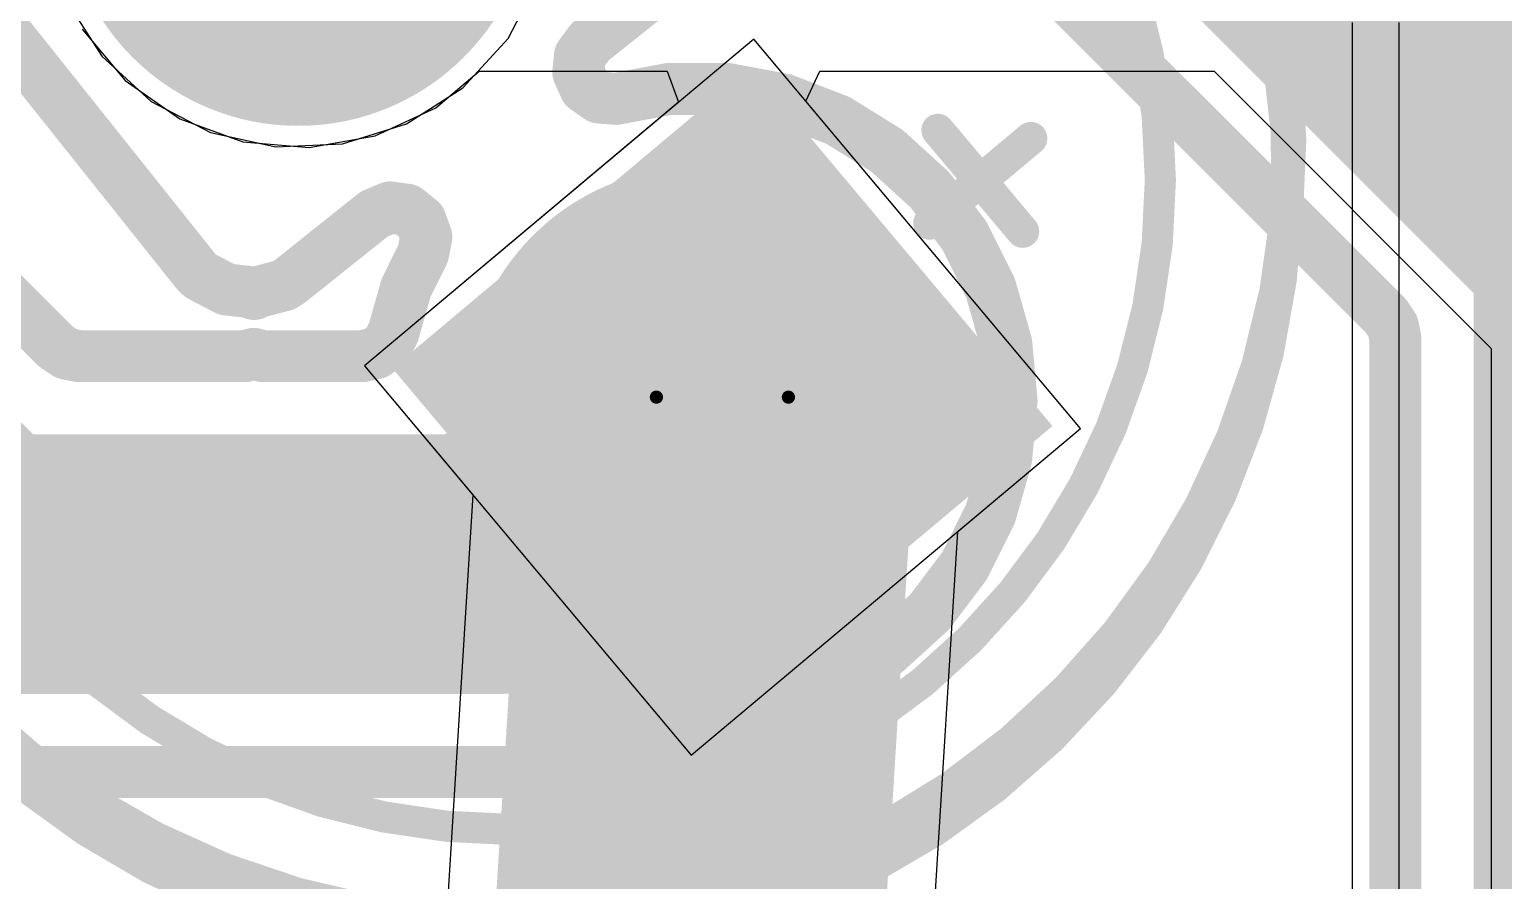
# Model space of a CAD drawing. Header units: inches. Extents: x 0 to 12.4, y -0.6 to 2.2.
# Drawn here: x 1.4063 to 1.6296, y 0.8681 to 0.997 of the extents above; entities that cross this region are included whole.
import ezdxf

# ---------------------------------------------------------------- set-up
doc = ezdxf.new("R2010")
doc.units = ezdxf.units.IN
doc.header["$MEASUREMENT"] = 0
for name, color, linetype in [('Bottom Layer', 5, 'Continuous'), ('Bottom Solder', 6, 'Continuous'), ('Dimension', 6, 'Continuous'), ('Drill Drawing', 1, 'Continuous'), ('Mechanical 4', 56, 'Continuous'), ('Multi-Layer', 9, 'Continuous'), ('Pad Holes', 156, 'Continuous'), ('Top Layer', 1, 'Continuous'), ('Top Overlay', 2, 'Continuous'), ('Top Solder', 216, 'Continuous')]:
    doc.layers.add(name, color=color, linetype=linetype)

# ---------------------------------------------------------------- blocks, each defined once
blk = doc.blocks.new('IR333_A_52')
at = {"layer": 'Bottom Layer'}
blk.add_hatch(color=5, dxfattribs=at).paths.add_polyline_path([(-0.08149595, 0.03149605), (-0.01850385, 0.03149605), (-0.01850385, -0.03149605), (-0.08149595, -0.03149605)])
h = blk.add_hatch(color=5, dxfattribs=at)
edge = h.paths.add_edge_path()
edge.add_arc((0.0499999, 0), 0.031496, 0, 360)
at = {"layer": 'Bottom Solder'}
blk.add_hatch(color=6, dxfattribs=at).paths.add_polyline_path([(-0.08549595, 0.03549605), (-0.01450385, 0.03549605), (-0.01450385, -0.03549605), (-0.08549595, -0.03549605)])
h = blk.add_hatch(color=6, dxfattribs=at)
edge = h.paths.add_edge_path()
edge.add_arc((0.0499999, 0), 0.035496, 0, 360)
at = {"layer": 'Multi-Layer'}
blk.add_hatch(color=9, dxfattribs=at).paths.add_polyline_path([(-0.08149595, 0.03149605), (-0.01850385, 0.03149605), (-0.01850385, -0.03149605), (-0.08149595, -0.03149605)])
h = blk.add_hatch(color=9, dxfattribs=at)
edge = h.paths.add_edge_path()
edge.add_arc((0.0499999, 0), 0.031496, 0, 360)
at = {"layer": 'Pad Holes'}
h = blk.add_hatch(color=7, dxfattribs=at)
edge = h.paths.add_edge_path()
edge.add_arc((-0.0499999, 0), 0.017717, 0, 360)
at = {"layer": 'Top Layer'}
blk.add_hatch(color=1, dxfattribs=at).paths.add_polyline_path([(-0.08149595, 0.03149605), (-0.01850385, 0.03149605), (-0.01850385, -0.03149605), (-0.08149595, -0.03149605)])
h = blk.add_hatch(color=1, dxfattribs=at)
edge = h.paths.add_edge_path()
edge.add_arc((0.0499999, 0), 0.031496, 0, 360)
at = {"layer": 'Top Solder'}
blk.add_hatch(color=216, dxfattribs=at).paths.add_polyline_path([(-0.08549595, 0.03549605), (-0.01450385, 0.03549605), (-0.01450385, -0.03549605), (-0.08549595, -0.03549605)])
h = blk.add_hatch(color=216, dxfattribs=at)
edge = h.paths.add_edge_path()
edge.add_arc((0.0499999, 0), 0.035496, 0, 360)
at = {"layer": 'Top Overlay'}
for points in [[(-0.1181102, 0, 0.005, 0.005, -0.7350501228491367), (0.0970696, 0.0672869, 0.005, 0.005, 0)], [(0.0970696, -0.0672869, 0.005, 0.005, -0.7350501228491367), (-0.1181102, 0, 0.005, 0.005, 0)], [(-0.0500001, -0.0409998, 0.005, 0.005, 0), (-0.0500001, -0.0609998, 0.005, 0.005, 0)], [(-0.04, -0.051, 0.005, 0.005, 0), (-0.0600003, -0.0509999, 0.005, 0.005, 0)]]:
    blk.add_lwpolyline(points, format="xyseb", dxfattribs=at)
for points in [[(-0.1193602, 0, 0.0025, 0.0025, 1), (-0.1168602, 0, 0.0025, 0.0025, 1)], [(-0.1193602, 0, 0.0025, 0.0025, 1), (-0.1168602, 0, 0.0025, 0.0025, 1)], [(-0.0512501, -0.0409998, 0.0025, 0.0025, 1), (-0.0487501, -0.0409998, 0.0025, 0.0025, 1)], [(-0.0612503, -0.0509999, 0.0025, 0.0025, 1), (-0.0587503, -0.0509999, 0.0025, 0.0025, 1)], [(-0.04125, -0.051, 0.0025, 0.0025, 1), (-0.03875, -0.051, 0.0025, 0.0025, 1)], [(-0.0512501, -0.0609998, 0.0025, 0.0025, 1), (-0.0487501, -0.0609998, 0.0025, 0.0025, 1)]]:
    blk.add_lwpolyline(points, format="xyseb", close=True, dxfattribs=at)

msp = doc.modelspace()

# ---------------------------------------------------------------- hatches: boundary and pattern name
at = {"layer": 'Dimension'}
h = msp.add_hatch(color=6, dxfattribs=at)
edge = h.paths.add_edge_path()
edge.add_arc((1.5076335, 0.9407664), 0.035433, 0, 360)
h = msp.add_hatch(color=6, dxfattribs=at)
edge = h.paths.add_edge_path()
edge.add_arc((1.5076335, 0.9407664), 0.035433, 0, 360)

# ---------------------------------------------------------------- linework, layer by layer
at = {"layer": 'Bottom Layer'}
for p, q in [((1.4788141, 0.9956581), (1.4834945, 1.0046491)), ((1.4118176, 1.0015196), (1.4172638, 0.9929708)), ((1.6067022, 0.9980812), (1.6067022, 0.6699006)), ((1.6138393, 0.6699006), (1.6138393, 0.9980812)), ((1.5160314, 0.9955593), (1.4570521, 0.9460698)), ((1.4719662, 0.988185), (1.4788141, 0.9956581)), ((1.5655209, 0.93658), (1.5160314, 0.9955593)), ((1.4172638, 0.9929708), (1.4247369, 0.9861229)), ((1.4634174, 0.9827388), (1.4719662, 0.988185)), ((1.4247369, 0.9861229), (1.4337279, 0.9814425)), ((1.4537503, 0.9796908), (1.4634174, 0.9827388)), ((1.4337279, 0.9814425), (1.4436238, 0.9792486)), ((1.4436238, 0.9792486), (1.4537503, 0.9796908)), ((1.4570521, 0.9460698), (1.5065416, 0.8870905)), ((1.5065416, 0.8870905), (1.5655209, 0.93658))]:
    msp.add_line(p, q, dxfattribs=at)
at = {"layer": 'Dimension'}
for points in [[(1.2298171, 1.0849179, 0.0393701, 0.0393701, 0), (1.3987147, 0.9160202, 0.0393701, 0.0393701, 0)], [(1.2784083, 1.0808967, 0.007874, 0.007874, 0), (1.4103391, 0.9489659, 0.007874, 0.007874, 0)], [(1.556195, 1.0538155, 0.0393701, 0.0393701, 0), (1.6447777, 0.9652328, 0.0393701, 0.0393701, 0)], [(1.5445707, 1.0208699, 0.007874, 0.007874, 0), (1.6118321, 0.9536085, 0.007874, 0.007874, 0)], [(1.3933268, 1.0082952, 0.007874, 0.007874, 0), (1.4315255, 0.9603967, 0.007874, 0.007874, 0)], [(1.4912254, 0.9951339, 0.007874, 0.007874, 0), (1.503836, 1.0051906, 0.007874, 0.007874, 0)], [(1.4897124, 0.9930686, 0.007874, 0.007874, 0), (1.4912254, 0.9951339, 0.007874, 0.007874, 0)], [(1.4894527, 0.9905216, 0.007874, 0.007874, 0), (1.4897124, 0.9930686, 0.007874, 0.007874, 0)], [(1.4894527, 0.9905216, 0.007874, 0.007874, 0), (1.4905177, 0.9881934, 0.007874, 0.007874, 0)], [(1.4905177, 0.9881934, 0.007874, 0.007874, 0), (1.4926144, 0.9867243, 0.007874, 0.007874, 0)], [(1.4951664, 0.9865183, 0.007874, 0.007874, 0), (1.5030322, 0.9879887, 0.007874, 0.007874, 0)], [(1.5030322, 0.9879887, 0.007874, 0.007874, 0), (1.5030324, 0.9879888, 0.007874, 0.007874, 0)], [(1.5030324, 0.9879888, 0.007874, 0.007874, 0), (1.5032539, 0.9880302, 0.007874, 0.007874, 0)], [(1.5032539, 0.9880302, 0.007874, 0.007874, 0), (1.5120131, 0.9880302, 0.007874, 0.007874, 0)], [(1.5120131, 0.9880302, 0.007874, 0.007874, 0), (1.5122346, 0.9879888, 0.007874, 0.007874, 0)], [(1.5122346, 0.9879888, 0.007874, 0.007874, 0), (1.5122348, 0.9879887, 0.007874, 0.007874, 0)], [(1.5122348, 0.9879887, 0.007874, 0.007874, 0), (1.5201005, 0.9865183, 0.007874, 0.007874, 0)], [(1.4926144, 0.9867243, 0.007874, 0.007874, 0), (1.4951664, 0.9865183, 0.007874, 0.007874, 0)], [(1.5201005, 0.9865183, 0.007874, 0.007874, 0), (1.5206233, 0.9864206, 0.007874, 0.007874, 0)], [(1.5206233, 0.9864206, 0.007874, 0.007874, 0), (1.5208337, 0.9863391, 0.007874, 0.007874, 0)], [(1.5208337, 0.9863391, 0.007874, 0.007874, 0), (1.5281652, 0.9834989, 0.007874, 0.007874, 0)], [(1.5281652, 0.9834989, 0.007874, 0.007874, 0), (1.528791, 0.9832564, 0.007874, 0.007874, 0)], [(1.528791, 0.9832564, 0.007874, 0.007874, 0), (1.5289829, 0.9831376, 0.007874, 0.007874, 0)], [(1.5289829, 0.9831376, 0.007874, 0.007874, 0), (1.5360465, 0.9787641, 0.007874, 0.007874, 0)], [(1.6447777, 0.4731069, 0.0393701, 0.0393701, 0), (1.6447777, 0.9652328, 0.0393701, 0.0393701, 0)], [(1.5360465, 0.9787641, 0.007874, 0.007874, 0), (1.5360466, 0.978764, 0.007874, 0.007874, 0)], [(1.5360466, 0.978764, 0.007874, 0.007874, 0), (1.5362383, 0.9786453, 0.007874, 0.007874, 0)], [(1.5362383, 0.9786453, 0.007874, 0.007874, 0), (1.5368677, 0.9780715, 0.007874, 0.007874, 0)], [(1.5368677, 0.9780715, 0.007874, 0.007874, 0), (1.5425445, 0.9728964, 0.007874, 0.007874, 0)], [(1.5425445, 0.9728964, 0.007874, 0.007874, 0), (1.5425447, 0.9728963, 0.007874, 0.007874, 0)], [(1.5425447, 0.9728963, 0.007874, 0.007874, 0), (1.5427115, 0.9727442, 0.007874, 0.007874, 0)], [(1.5427115, 0.9727442, 0.007874, 0.007874, 0), (1.5428474, 0.9725641, 0.007874, 0.007874, 0)], [(1.5428474, 0.9725641, 0.007874, 0.007874, 0), (1.5428476, 0.972564, 0.007874, 0.007874, 0)], [(1.5428476, 0.972564, 0.007874, 0.007874, 0), (1.5478542, 0.9659342, 0.007874, 0.007874, 0)], [(1.4585214, 0.9690527, 0.007874, 0.007874, 0), (1.4609226, 0.9700753, 0.007874, 0.007874, 0)], [(1.4609226, 0.9700753, 0.007874, 0.007874, 0), (1.4635075, 0.9697147, 0.007874, 0.007874, 0)], [(1.4456692, 0.9588032, 0.007874, 0.007874, 0), (1.4585214, 0.9690527, 0.007874, 0.007874, 0)], [(1.4635075, 0.9697147, 0.007874, 0.007874, 0), (1.4655373, 0.968074, 0.007874, 0.007874, 0)], [(1.4655373, 0.968074, 0.007874, 0.007874, 0), (1.4664317, 0.9656221, 0.007874, 0.007874, 0)], [(1.4659352, 0.9630598, 0.007874, 0.007874, 0), (1.4664317, 0.9656221, 0.007874, 0.007874, 0)], [(1.5478542, 0.9659342, 0.007874, 0.007874, 0), (1.5479901, 0.9657541, 0.007874, 0.007874, 0)], [(1.5479901, 0.9657541, 0.007874, 0.007874, 0), (1.5518945, 0.9579132, 0.007874, 0.007874, 0)], [(1.4634731, 0.9581154, 0.007874, 0.007874, 0), (1.4659352, 0.9630598, 0.007874, 0.007874, 0)], [(1.4315255, 0.9603967, 0.007874, 0.007874, 0), (1.432232, 0.9596948, 0.007874, 0.007874, 0)], [(1.432232, 0.9596948, 0.007874, 0.007874, 0), (1.4325573, 0.9595247, 0.007874, 0.007874, 0)], [(1.4325573, 0.9595247, 0.007874, 0.007874, 0), (1.4325574, 0.9595246, 0.007874, 0.007874, 0)], [(1.4325574, 0.9595246, 0.007874, 0.007874, 0), (1.4356392, 0.9579132, 0.007874, 0.007874, 0)], [(1.4448242, 0.9582761, 0.007874, 0.007874, 0), (1.4456692, 0.9588032, 0.007874, 0.007874, 0)], [(1.4356392, 0.9579132, 0.007874, 0.007874, 0), (1.4361516, 0.9576453, 0.007874, 0.007874, 0)], [(1.4361516, 0.9576453, 0.007874, 0.007874, 0), (1.4393522, 0.9572847, 0.007874, 0.007874, 0)], [(1.4393522, 0.9572847, 0.007874, 0.007874, 0), (1.4394908, 0.9572691, 0.007874, 0.007874, 0)], [(1.4394908, 0.9572691, 0.007874, 0.007874, 0), (1.4403107, 0.9569561, 0.007874, 0.007874, 0)], [(1.4403107, 0.9569561, 0.007874, 0.007874, 0), (1.4405742, 0.9570459, 0.007874, 0.007874, 0)], [(1.4405468, 0.9571501, 0.007874, 0.007874, 0), (1.4448242, 0.9582761, 0.007874, 0.007874, 0)], [(1.4405468, 0.9571501, 0.007874, 0.007874, 0), (1.4405742, 0.9570459, 0.007874, 0.007874, 0)], [(1.4614289, 0.9510819, 0.007874, 0.007874, 0), (1.4633107, 0.9576961, 0.007874, 0.007874, 0)], [(1.4774549, 0.9160202, 0.0393701, 0.0393701, 0), (1.502201, 0.9407664, 0.0393701, 0.0393701, 0)], [(1.4633107, 0.9576961, 0.007874, 0.007874, 0), (1.4633109, 0.9576965, 0.007874, 0.007874, 0)], [(1.4633109, 0.9576965, 0.007874, 0.007874, 0), (1.4633725, 0.9579132, 0.007874, 0.007874, 0)], [(1.4633725, 0.9579132, 0.007874, 0.007874, 0), (1.4634729, 0.9581148, 0.007874, 0.007874, 0)], [(1.4634729, 0.9581148, 0.007874, 0.007874, 0), (1.4634731, 0.9581154, 0.007874, 0.007874, 0)], [(1.502201, 0.9407664, 0.0393701, 0.0393701, 0), (1.5076335, 0.9407664, 0.0393701, 0.0393701, 0)], [(1.5518945, 0.9579132, 0.007874, 0.007874, 0), (1.5542916, 0.9494883, 0.007874, 0.007874, 0)], [(1.6118321, 0.9536085, 0.007874, 0.007874, 0), (1.6128904, 0.9520247, 0.007874, 0.007874, 0)], [(1.6128904, 0.9520247, 0.007874, 0.007874, 0), (1.613262, 0.9501565, 0.007874, 0.007874, 0)], [(1.4604407, 0.9492416, 0.007874, 0.007874, 0), (1.4614289, 0.9510819, 0.007874, 0.007874, 0)], [(1.613262, 0.4881832, 0.007874, 0.007874, 0), (1.613262, 0.9501565, 0.007874, 0.007874, 0)], [(1.4103391, 0.9489659, 0.007874, 0.007874, 0), (1.4119229, 0.9479076, 0.007874, 0.007874, 0)], [(1.4119229, 0.9479076, 0.007874, 0.007874, 0), (1.4137911, 0.947536, 0.007874, 0.007874, 0)], [(1.4137911, 0.947536, 0.007874, 0.007874, 0), (1.4389442, 0.947536, 0.007874, 0.007874, 0)], [(1.4389442, 0.947536, 0.007874, 0.007874, 0), (1.4402992, 0.9478855, 0.007874, 0.007874, 0)], [(1.4402992, 0.9478855, 0.007874, 0.007874, 0), (1.441636, 0.947536, 0.007874, 0.007874, 0)], [(1.441636, 0.947536, 0.007874, 0.007874, 0), (1.4567333, 0.947536, 0.007874, 0.007874, 0)], [(1.4567333, 0.947536, 0.007874, 0.007874, 0), (1.4587738, 0.9479828, 0.007874, 0.007874, 0)], [(1.4587738, 0.9479828, 0.007874, 0.007874, 0), (1.4604407, 0.9492416, 0.007874, 0.007874, 0)], [(1.5542916, 0.9494883, 0.007874, 0.007874, 0), (1.5550998, 0.9407664, 0.007874, 0.007874, 0)], [(1.5542916, 0.9320445, 0.007874, 0.007874, 0), (1.5550998, 0.9407664, 0.007874, 0.007874, 0)], [(1.5518945, 0.9236196, 0.007874, 0.007874, 0), (1.5542916, 0.9320445, 0.007874, 0.007874, 0)], [(1.3987147, 0.9160202, 0.0393701, 0.0393701, 0), (1.4774549, 0.9160202, 0.0393701, 0.0393701, 0)], [(1.5479901, 0.9157786, 0.007874, 0.007874, 0), (1.5518945, 0.9236196, 0.007874, 0.007874, 0)], [(1.5427115, 0.9087886, 0.007874, 0.007874, 0), (1.5479901, 0.9157786, 0.007874, 0.007874, 0)], [(1.5362383, 0.9028875, 0.007874, 0.007874, 0), (1.5427115, 0.9087886, 0.007874, 0.007874, 0)], [(1.528791, 0.8982763, 0.007874, 0.007874, 0), (1.5362383, 0.9028875, 0.007874, 0.007874, 0)], [(1.5206233, 0.8951121, 0.007874, 0.007874, 0), (1.528791, 0.8982763, 0.007874, 0.007874, 0)], [(1.5120131, 0.8935026, 0.007874, 0.007874, 0), (1.5206233, 0.8951121, 0.007874, 0.007874, 0)], [(1.497229, 0.8912243, 0.007874, 0.007874, 0), (1.4982777, 0.8922731, 0.007874, 0.007874, 0)], [(1.4982777, 0.8922731, 0.007874, 0.007874, 0), (1.5002857, 0.8934845, 0.007874, 0.007874, 0)], [(1.5002857, 0.8934845, 0.007874, 0.007874, 0), (1.5026269, 0.8936198, 0.007874, 0.007874, 0)], [(1.5026269, 0.8936198, 0.007874, 0.007874, 0), (1.5032539, 0.8935026, 0.007874, 0.007874, 0)], [(1.5032539, 0.8935026, 0.007874, 0.007874, 0), (1.5117876, 0.8935026, 0.007874, 0.007874, 0)], [(1.5117876, 0.8935026, 0.007874, 0.007874, 0), (1.5120131, 0.8935026, 0.007874, 0.007874, 0)], [(1.4943284, 0.8891663, 0.007874, 0.007874, 0), (1.4955068, 0.8901061, 0.007874, 0.007874, 0)], [(1.4955068, 0.8901061, 0.007874, 0.007874, 0), (1.495953, 0.8904226, 0.007874, 0.007874, 0)], [(1.495953, 0.8904226, 0.007874, 0.007874, 0), (1.4959531, 0.8904227, 0.007874, 0.007874, 0)], [(1.4959531, 0.8904227, 0.007874, 0.007874, 0), (1.497229, 0.8912243, 0.007874, 0.007874, 0)], [(1.4902393, 0.8871043, 0.007874, 0.007874, 0), (1.4912156, 0.8874459, 0.007874, 0.007874, 0)], [(1.4912156, 0.8874459, 0.007874, 0.007874, 0), (1.4924918, 0.8882479, 0.007874, 0.007874, 0)], [(1.4924918, 0.8882479, 0.007874, 0.007874, 0), (1.4929701, 0.8885122, 0.007874, 0.007874, 0)], [(1.4929701, 0.8885122, 0.007874, 0.007874, 0), (1.4943284, 0.8891663, 0.007874, 0.007874, 0)], [(1.4824755, 0.88484, 0.007874, 0.007874, 0), (1.4830138, 0.8849315, 0.007874, 0.007874, 0)], [(1.4830138, 0.8849315, 0.007874, 0.007874, 0), (1.4845122, 0.8851002, 0.007874, 0.007874, 0)], [(1.4845122, 0.8851002, 0.007874, 0.007874, 0), (1.4859353, 0.8855983, 0.007874, 0.007874, 0)], [(1.4859353, 0.8855983, 0.007874, 0.007874, 0), (1.4864598, 0.8857493, 0.007874, 0.007874, 0)], [(1.4864598, 0.8857493, 0.007874, 0.007874, 0), (1.4879297, 0.8860848, 0.007874, 0.007874, 0)], [(1.4879297, 0.8860848, 0.007874, 0.007874, 0), (1.4892874, 0.8867387, 0.007874, 0.007874, 0)], [(1.4892874, 0.8867387, 0.007874, 0.007874, 0), (1.4897934, 0.8869482, 0.007874, 0.007874, 0)], [(1.4897934, 0.8869482, 0.007874, 0.007874, 0), (1.4902393, 0.8871043, 0.007874, 0.007874, 0)], [(1.4022657, 0.8845045, 0.007874, 0.007874, 0), (1.4739039, 0.8845045, 0.007874, 0.007874, 0)], [(1.4739039, 0.8845045, 0.007874, 0.007874, 0), (1.4792247, 0.8845045, 0.007874, 0.007874, 0)], [(1.4792247, 0.8845045, 0.007874, 0.007874, 0), (1.4807318, 0.8845045, 0.007874, 0.007874, 0)], [(1.4807318, 0.8845045, 0.007874, 0.007874, 0), (1.4810058, 0.8845045, 0.007874, 0.007874, 0)], [(1.4810058, 0.8845045, 0.007874, 0.007874, 0), (1.4824755, 0.88484, 0.007874, 0.007874, 0)]]:
    msp.add_lwpolyline(points, format="xyseb", dxfattribs=at)
for points in [[(1.4892569, 0.9951339, 0.003937, 0.003937, 1), (1.4931939, 0.9951339, 0.003937, 0.003937, 1)], [(1.4892569, 0.9951339, 0.003937, 0.003937, 1), (1.4931939, 0.9951339, 0.003937, 0.003937, 1)], [(1.4877439, 0.9930686, 0.003937, 0.003937, 1), (1.4916809, 0.9930686, 0.003937, 0.003937, 1)], [(1.4877439, 0.9930686, 0.003937, 0.003937, 1), (1.4916809, 0.9930686, 0.003937, 0.003937, 1)], [(1.4874842, 0.9905216, 0.003937, 0.003937, 1), (1.4914212, 0.9905216, 0.003937, 0.003937, 1)], [(1.4874842, 0.9905216, 0.003937, 0.003937, 1), (1.4914212, 0.9905216, 0.003937, 0.003937, 1)], [(1.4885492, 0.9881934, 0.003937, 0.003937, 1), (1.4924862, 0.9881934, 0.003937, 0.003937, 1)], [(1.4885492, 0.9881934, 0.003937, 0.003937, 1), (1.4924862, 0.9881934, 0.003937, 0.003937, 1)], [(1.5010637, 0.9879887, 0.003937, 0.003937, 1), (1.5050007, 0.9879887, 0.003937, 0.003937, 1)], [(1.5010637, 0.9879887, 0.003937, 0.003937, 1), (1.5050007, 0.9879887, 0.003937, 0.003937, 1)], [(1.5010639, 0.9879888, 0.003937, 0.003937, 1), (1.5050009, 0.9879888, 0.003937, 0.003937, 1)], [(1.5010639, 0.9879888, 0.003937, 0.003937, 1), (1.5050009, 0.9879888, 0.003937, 0.003937, 1)], [(1.5012854, 0.9880302, 0.003937, 0.003937, 1), (1.5052224, 0.9880302, 0.003937, 0.003937, 1)], [(1.5012854, 0.9880302, 0.003937, 0.003937, 1), (1.5052224, 0.9880302, 0.003937, 0.003937, 1)], [(1.5100446, 0.9880302, 0.003937, 0.003937, 1), (1.5139816, 0.9880302, 0.003937, 0.003937, 1)], [(1.5100446, 0.9880302, 0.003937, 0.003937, 1), (1.5139816, 0.9880302, 0.003937, 0.003937, 1)], [(1.5102661, 0.9879888, 0.003937, 0.003937, 1), (1.5142031, 0.9879888, 0.003937, 0.003937, 1)], [(1.5102661, 0.9879888, 0.003937, 0.003937, 1), (1.5142031, 0.9879888, 0.003937, 0.003937, 1)], [(1.5102663, 0.9879887, 0.003937, 0.003937, 1), (1.5142033, 0.9879887, 0.003937, 0.003937, 1)], [(1.5102663, 0.9879887, 0.003937, 0.003937, 1), (1.5142033, 0.9879887, 0.003937, 0.003937, 1)], [(1.4906459, 0.9867243, 0.003937, 0.003937, 1), (1.4945829, 0.9867243, 0.003937, 0.003937, 1)], [(1.4906459, 0.9867243, 0.003937, 0.003937, 1), (1.4945829, 0.9867243, 0.003937, 0.003937, 1)], [(1.4931979, 0.9865183, 0.003937, 0.003937, 1), (1.4971349, 0.9865183, 0.003937, 0.003937, 1)], [(1.4931979, 0.9865183, 0.003937, 0.003937, 1), (1.4971349, 0.9865183, 0.003937, 0.003937, 1)], [(1.518132, 0.9865183, 0.003937, 0.003937, 1), (1.522069, 0.9865183, 0.003937, 0.003937, 1)], [(1.518132, 0.9865183, 0.003937, 0.003937, 1), (1.522069, 0.9865183, 0.003937, 0.003937, 1)], [(1.5186548, 0.9864206, 0.003937, 0.003937, 1), (1.5225918, 0.9864206, 0.003937, 0.003937, 1)], [(1.5186548, 0.9864206, 0.003937, 0.003937, 1), (1.5225918, 0.9864206, 0.003937, 0.003937, 1)], [(1.5188652, 0.9863391, 0.003937, 0.003937, 1), (1.5228022, 0.9863391, 0.003937, 0.003937, 1)], [(1.5188652, 0.9863391, 0.003937, 0.003937, 1), (1.5228022, 0.9863391, 0.003937, 0.003937, 1)], [(1.5261967, 0.9834989, 0.003937, 0.003937, 1), (1.5301337, 0.9834989, 0.003937, 0.003937, 1)], [(1.5261967, 0.9834989, 0.003937, 0.003937, 1), (1.5301337, 0.9834989, 0.003937, 0.003937, 1)], [(1.5268225, 0.9832564, 0.003937, 0.003937, 1), (1.5307595, 0.9832564, 0.003937, 0.003937, 1)], [(1.5268225, 0.9832564, 0.003937, 0.003937, 1), (1.5307595, 0.9832564, 0.003937, 0.003937, 1)], [(1.5270144, 0.9831376, 0.003937, 0.003937, 1), (1.5309514, 0.9831376, 0.003937, 0.003937, 1)], [(1.5270144, 0.9831376, 0.003937, 0.003937, 1), (1.5309514, 0.9831376, 0.003937, 0.003937, 1)], [(1.6349352, 0.9652328, 0.019685, 0.019685, 1), (1.6546202, 0.9652328, 0.019685, 0.019685, 1)], [(1.6349352, 0.9652328, 0.019685, 0.019685, 1), (1.6546202, 0.9652328, 0.019685, 0.019685, 1)], [(1.534078, 0.9787641, 0.003937, 0.003937, 1), (1.538015, 0.9787641, 0.003937, 0.003937, 1)], [(1.534078, 0.9787641, 0.003937, 0.003937, 1), (1.538015, 0.9787641, 0.003937, 0.003937, 1)], [(1.5340781, 0.978764, 0.003937, 0.003937, 1), (1.5380151, 0.978764, 0.003937, 0.003937, 1)], [(1.5340781, 0.978764, 0.003937, 0.003937, 1), (1.5380151, 0.978764, 0.003937, 0.003937, 1)], [(1.5342698, 0.9786453, 0.003937, 0.003937, 1), (1.5382068, 0.9786453, 0.003937, 0.003937, 1)], [(1.5342698, 0.9786453, 0.003937, 0.003937, 1), (1.5382068, 0.9786453, 0.003937, 0.003937, 1)], [(1.5348992, 0.9780715, 0.003937, 0.003937, 1), (1.5388362, 0.9780715, 0.003937, 0.003937, 1)], [(1.5348992, 0.9780715, 0.003937, 0.003937, 1), (1.5388362, 0.9780715, 0.003937, 0.003937, 1)], [(1.540576, 0.9728964, 0.003937, 0.003937, 1), (1.544513, 0.9728964, 0.003937, 0.003937, 1)], [(1.540576, 0.9728964, 0.003937, 0.003937, 1), (1.544513, 0.9728964, 0.003937, 0.003937, 1)], [(1.5405762, 0.9728963, 0.003937, 0.003937, 1), (1.5445132, 0.9728963, 0.003937, 0.003937, 1)], [(1.5405762, 0.9728963, 0.003937, 0.003937, 1), (1.5445132, 0.9728963, 0.003937, 0.003937, 1)], [(1.540743, 0.9727442, 0.003937, 0.003937, 1), (1.54468, 0.9727442, 0.003937, 0.003937, 1)], [(1.540743, 0.9727442, 0.003937, 0.003937, 1), (1.54468, 0.9727442, 0.003937, 0.003937, 1)], [(1.5408789, 0.9725641, 0.003937, 0.003937, 1), (1.5448159, 0.9725641, 0.003937, 0.003937, 1)], [(1.5408789, 0.9725641, 0.003937, 0.003937, 1), (1.5448159, 0.9725641, 0.003937, 0.003937, 1)], [(1.5408791, 0.972564, 0.003937, 0.003937, 1), (1.5448161, 0.972564, 0.003937, 0.003937, 1)], [(1.5408791, 0.972564, 0.003937, 0.003937, 1), (1.5448161, 0.972564, 0.003937, 0.003937, 1)], [(1.4589541, 0.9700753, 0.003937, 0.003937, 1), (1.4628911, 0.9700753, 0.003937, 0.003937, 1)], [(1.4589541, 0.9700753, 0.003937, 0.003937, 1), (1.4628911, 0.9700753, 0.003937, 0.003937, 1)], [(1.4565529, 0.9690527, 0.003937, 0.003937, 1), (1.4604899, 0.9690527, 0.003937, 0.003937, 1)], [(1.4565529, 0.9690527, 0.003937, 0.003937, 1), (1.4604899, 0.9690527, 0.003937, 0.003937, 1)], [(1.461539, 0.9697147, 0.003937, 0.003937, 1), (1.465476, 0.9697147, 0.003937, 0.003937, 1)], [(1.461539, 0.9697147, 0.003937, 0.003937, 1), (1.465476, 0.9697147, 0.003937, 0.003937, 1)], [(1.4635688, 0.968074, 0.003937, 0.003937, 1), (1.4675058, 0.968074, 0.003937, 0.003937, 1)], [(1.4635688, 0.968074, 0.003937, 0.003937, 1), (1.4675058, 0.968074, 0.003937, 0.003937, 1)], [(1.4644632, 0.9656221, 0.003937, 0.003937, 1), (1.4684002, 0.9656221, 0.003937, 0.003937, 1)], [(1.4644632, 0.9656221, 0.003937, 0.003937, 1), (1.4684002, 0.9656221, 0.003937, 0.003937, 1)], [(1.5458857, 0.9659342, 0.003937, 0.003937, 1), (1.5498227, 0.9659342, 0.003937, 0.003937, 1)], [(1.5458857, 0.9659342, 0.003937, 0.003937, 1), (1.5498227, 0.9659342, 0.003937, 0.003937, 1)], [(1.5460216, 0.9657541, 0.003937, 0.003937, 1), (1.5499586, 0.9657541, 0.003937, 0.003937, 1)], [(1.5460216, 0.9657541, 0.003937, 0.003937, 1), (1.5499586, 0.9657541, 0.003937, 0.003937, 1)], [(1.4639667, 0.9630598, 0.003937, 0.003937, 1), (1.4679037, 0.9630598, 0.003937, 0.003937, 1)], [(1.4639667, 0.9630598, 0.003937, 0.003937, 1), (1.4679037, 0.9630598, 0.003937, 0.003937, 1)], [(1.429557, 0.9603967, 0.003937, 0.003937, 1), (1.433494, 0.9603967, 0.003937, 0.003937, 1)], [(1.429557, 0.9603967, 0.003937, 0.003937, 1), (1.433494, 0.9603967, 0.003937, 0.003937, 1)], [(1.4302635, 0.9596948, 0.003937, 0.003937, 1), (1.4342005, 0.9596948, 0.003937, 0.003937, 1)], [(1.4302635, 0.9596948, 0.003937, 0.003937, 1), (1.4342005, 0.9596948, 0.003937, 0.003937, 1)], [(1.4305888, 0.9595247, 0.003937, 0.003937, 1), (1.4345258, 0.9595247, 0.003937, 0.003937, 1)], [(1.4305888, 0.9595247, 0.003937, 0.003937, 1), (1.4345258, 0.9595247, 0.003937, 0.003937, 1)], [(1.4305889, 0.9595246, 0.003937, 0.003937, 1), (1.4345259, 0.9595246, 0.003937, 0.003937, 1)], [(1.4305889, 0.9595246, 0.003937, 0.003937, 1), (1.4345259, 0.9595246, 0.003937, 0.003937, 1)], [(1.4437007, 0.9588032, 0.003937, 0.003937, 1), (1.4476377, 0.9588032, 0.003937, 0.003937, 1)], [(1.4437007, 0.9588032, 0.003937, 0.003937, 1), (1.4476377, 0.9588032, 0.003937, 0.003937, 1)], [(1.4336707, 0.9579132, 0.003937, 0.003937, 1), (1.4376077, 0.9579132, 0.003937, 0.003937, 1)], [(1.4336707, 0.9579132, 0.003937, 0.003937, 1), (1.4376077, 0.9579132, 0.003937, 0.003937, 1)], [(1.4341831, 0.9576453, 0.003937, 0.003937, 1), (1.4381201, 0.9576453, 0.003937, 0.003937, 1)], [(1.4341831, 0.9576453, 0.003937, 0.003937, 1), (1.4381201, 0.9576453, 0.003937, 0.003937, 1)], [(1.4373837, 0.9572847, 0.003937, 0.003937, 1), (1.4413207, 0.9572847, 0.003937, 0.003937, 1)], [(1.4373837, 0.9572847, 0.003937, 0.003937, 1), (1.4413207, 0.9572847, 0.003937, 0.003937, 1)], [(1.4375223, 0.9572691, 0.003937, 0.003937, 1), (1.4414593, 0.9572691, 0.003937, 0.003937, 1)], [(1.4375223, 0.9572691, 0.003937, 0.003937, 1), (1.4414593, 0.9572691, 0.003937, 0.003937, 1)], [(1.4383422, 0.9569561, 0.003937, 0.003937, 1), (1.4422792, 0.9569561, 0.003937, 0.003937, 1)], [(1.4383422, 0.9569561, 0.003937, 0.003937, 1), (1.4422792, 0.9569561, 0.003937, 0.003937, 1)], [(1.4385783, 0.9571501, 0.003937, 0.003937, 1), (1.4425153, 0.9571501, 0.003937, 0.003937, 1)], [(1.4385783, 0.9571501, 0.003937, 0.003937, 1), (1.4425153, 0.9571501, 0.003937, 0.003937, 1)], [(1.4386057, 0.9570459, 0.003937, 0.003937, 1), (1.4425427, 0.9570459, 0.003937, 0.003937, 1)], [(1.4386057, 0.9570459, 0.003937, 0.003937, 1), (1.4425427, 0.9570459, 0.003937, 0.003937, 1)], [(1.4428557, 0.9582761, 0.003937, 0.003937, 1), (1.4467927, 0.9582761, 0.003937, 0.003937, 1)], [(1.4428557, 0.9582761, 0.003937, 0.003937, 1), (1.4467927, 0.9582761, 0.003937, 0.003937, 1)], [(1.4613422, 0.9576961, 0.003937, 0.003937, 1), (1.4652792, 0.9576961, 0.003937, 0.003937, 1)], [(1.4613422, 0.9576961, 0.003937, 0.003937, 1), (1.4652792, 0.9576961, 0.003937, 0.003937, 1)], [(1.4613424, 0.9576965, 0.003937, 0.003937, 1), (1.4652794, 0.9576965, 0.003937, 0.003937, 1)], [(1.4613424, 0.9576965, 0.003937, 0.003937, 1), (1.4652794, 0.9576965, 0.003937, 0.003937, 1)], [(1.461404, 0.9579132, 0.003937, 0.003937, 1), (1.465341, 0.9579132, 0.003937, 0.003937, 1)], [(1.461404, 0.9579132, 0.003937, 0.003937, 1), (1.465341, 0.9579132, 0.003937, 0.003937, 1)], [(1.4615044, 0.9581148, 0.003937, 0.003937, 1), (1.4654414, 0.9581148, 0.003937, 0.003937, 1)], [(1.4615044, 0.9581148, 0.003937, 0.003937, 1), (1.4654414, 0.9581148, 0.003937, 0.003937, 1)], [(1.4615046, 0.9581154, 0.003937, 0.003937, 1), (1.4654416, 0.9581154, 0.003937, 0.003937, 1)], [(1.4615046, 0.9581154, 0.003937, 0.003937, 1), (1.4654416, 0.9581154, 0.003937, 0.003937, 1)], [(1.4923585, 0.9407664, 0.019685, 0.019685, 1), (1.5120435, 0.9407664, 0.019685, 0.019685, 1)], [(1.4923585, 0.9407664, 0.019685, 0.019685, 1), (1.5120435, 0.9407664, 0.019685, 0.019685, 1)], [(1.497791, 0.9407664, 0.019685, 0.019685, 1), (1.517476, 0.9407664, 0.019685, 0.019685, 1)], [(1.549926, 0.9579132, 0.003937, 0.003937, 1), (1.553863, 0.9579132, 0.003937, 0.003937, 1)], [(1.549926, 0.9579132, 0.003937, 0.003937, 1), (1.553863, 0.9579132, 0.003937, 0.003937, 1)], [(1.6098636, 0.9536085, 0.003937, 0.003937, 1), (1.6138006, 0.9536085, 0.003937, 0.003937, 1)], [(1.6098636, 0.9536085, 0.003937, 0.003937, 1), (1.6138006, 0.9536085, 0.003937, 0.003937, 1)], [(1.6109219, 0.9520247, 0.003937, 0.003937, 1), (1.6148589, 0.9520247, 0.003937, 0.003937, 1)], [(1.6109219, 0.9520247, 0.003937, 0.003937, 1), (1.6148589, 0.9520247, 0.003937, 0.003937, 1)], [(1.4594604, 0.9510819, 0.003937, 0.003937, 1), (1.4633974, 0.9510819, 0.003937, 0.003937, 1)], [(1.4594604, 0.9510819, 0.003937, 0.003937, 1), (1.4633974, 0.9510819, 0.003937, 0.003937, 1)], [(1.6112935, 0.9501565, 0.003937, 0.003937, 1), (1.6152305, 0.9501565, 0.003937, 0.003937, 1)], [(1.6112935, 0.9501565, 0.003937, 0.003937, 1), (1.6152305, 0.9501565, 0.003937, 0.003937, 1)], [(1.4083706, 0.9489659, 0.003937, 0.003937, 1), (1.4123076, 0.9489659, 0.003937, 0.003937, 1)], [(1.4083706, 0.9489659, 0.003937, 0.003937, 1), (1.4123076, 0.9489659, 0.003937, 0.003937, 1)], [(1.4099544, 0.9479076, 0.003937, 0.003937, 1), (1.4138914, 0.9479076, 0.003937, 0.003937, 1)], [(1.4099544, 0.9479076, 0.003937, 0.003937, 1), (1.4138914, 0.9479076, 0.003937, 0.003937, 1)], [(1.4118226, 0.947536, 0.003937, 0.003937, 1), (1.4157596, 0.947536, 0.003937, 0.003937, 1)], [(1.4118226, 0.947536, 0.003937, 0.003937, 1), (1.4157596, 0.947536, 0.003937, 0.003937, 1)], [(1.4369757, 0.947536, 0.003937, 0.003937, 1), (1.4409127, 0.947536, 0.003937, 0.003937, 1)], [(1.4369757, 0.947536, 0.003937, 0.003937, 1), (1.4409127, 0.947536, 0.003937, 0.003937, 1)], [(1.4383307, 0.9478855, 0.003937, 0.003937, 1), (1.4422677, 0.9478855, 0.003937, 0.003937, 1)], [(1.4383307, 0.9478855, 0.003937, 0.003937, 1), (1.4422677, 0.9478855, 0.003937, 0.003937, 1)], [(1.4396675, 0.947536, 0.003937, 0.003937, 1), (1.4436045, 0.947536, 0.003937, 0.003937, 1)], [(1.4396675, 0.947536, 0.003937, 0.003937, 1), (1.4436045, 0.947536, 0.003937, 0.003937, 1)], [(1.4547648, 0.947536, 0.003937, 0.003937, 1), (1.4587018, 0.947536, 0.003937, 0.003937, 1)], [(1.4547648, 0.947536, 0.003937, 0.003937, 1), (1.4587018, 0.947536, 0.003937, 0.003937, 1)], [(1.4568053, 0.9479828, 0.003937, 0.003937, 1), (1.4607423, 0.9479828, 0.003937, 0.003937, 1)], [(1.4568053, 0.9479828, 0.003937, 0.003937, 1), (1.4607423, 0.9479828, 0.003937, 0.003937, 1)], [(1.4584722, 0.9492416, 0.003937, 0.003937, 1), (1.4624092, 0.9492416, 0.003937, 0.003937, 1)], [(1.4584722, 0.9492416, 0.003937, 0.003937, 1), (1.4624092, 0.9492416, 0.003937, 0.003937, 1)], [(1.5523231, 0.9494883, 0.003937, 0.003937, 1), (1.5562601, 0.9494883, 0.003937, 0.003937, 1)], [(1.5523231, 0.9494883, 0.003937, 0.003937, 1), (1.5562601, 0.9494883, 0.003937, 0.003937, 1)], [(1.5531313, 0.9407664, 0.003937, 0.003937, 1), (1.5570683, 0.9407664, 0.003937, 0.003937, 1)], [(1.5531313, 0.9407664, 0.003937, 0.003937, 1), (1.5570683, 0.9407664, 0.003937, 0.003937, 1)], [(1.5523231, 0.9320445, 0.003937, 0.003937, 1), (1.5562601, 0.9320445, 0.003937, 0.003937, 1)], [(1.5523231, 0.9320445, 0.003937, 0.003937, 1), (1.5562601, 0.9320445, 0.003937, 0.003937, 1)], [(1.3888722, 0.9160202, 0.019685, 0.019685, 1), (1.4085572, 0.9160202, 0.019685, 0.019685, 1)], [(1.3888722, 0.9160202, 0.019685, 0.019685, 1), (1.4085572, 0.9160202, 0.019685, 0.019685, 1)], [(1.4676124, 0.9160202, 0.019685, 0.019685, 1), (1.4872974, 0.9160202, 0.019685, 0.019685, 1)], [(1.4676124, 0.9160202, 0.019685, 0.019685, 1), (1.4872974, 0.9160202, 0.019685, 0.019685, 1)], [(1.549926, 0.9236196, 0.003937, 0.003937, 1), (1.553863, 0.9236196, 0.003937, 0.003937, 1)], [(1.549926, 0.9236196, 0.003937, 0.003937, 1), (1.553863, 0.9236196, 0.003937, 0.003937, 1)], [(1.5460216, 0.9157786, 0.003937, 0.003937, 1), (1.5499586, 0.9157786, 0.003937, 0.003937, 1)], [(1.5460216, 0.9157786, 0.003937, 0.003937, 1), (1.5499586, 0.9157786, 0.003937, 0.003937, 1)], [(1.540743, 0.9087886, 0.003937, 0.003937, 1), (1.54468, 0.9087886, 0.003937, 0.003937, 1)], [(1.540743, 0.9087886, 0.003937, 0.003937, 1), (1.54468, 0.9087886, 0.003937, 0.003937, 1)], [(1.5342698, 0.9028875, 0.003937, 0.003937, 1), (1.5382068, 0.9028875, 0.003937, 0.003937, 1)], [(1.5342698, 0.9028875, 0.003937, 0.003937, 1), (1.5382068, 0.9028875, 0.003937, 0.003937, 1)], [(1.5268225, 0.8982763, 0.003937, 0.003937, 1), (1.5307595, 0.8982763, 0.003937, 0.003937, 1)], [(1.5268225, 0.8982763, 0.003937, 0.003937, 1), (1.5307595, 0.8982763, 0.003937, 0.003937, 1)], [(1.5186548, 0.8951121, 0.003937, 0.003937, 1), (1.5225918, 0.8951121, 0.003937, 0.003937, 1)], [(1.5186548, 0.8951121, 0.003937, 0.003937, 1), (1.5225918, 0.8951121, 0.003937, 0.003937, 1)], [(1.4963092, 0.8922731, 0.003937, 0.003937, 1), (1.5002462, 0.8922731, 0.003937, 0.003937, 1)], [(1.4963092, 0.8922731, 0.003937, 0.003937, 1), (1.5002462, 0.8922731, 0.003937, 0.003937, 1)], [(1.4983172, 0.8934845, 0.003937, 0.003937, 1), (1.5022542, 0.8934845, 0.003937, 0.003937, 1)], [(1.4983172, 0.8934845, 0.003937, 0.003937, 1), (1.5022542, 0.8934845, 0.003937, 0.003937, 1)], [(1.5006584, 0.8936198, 0.003937, 0.003937, 1), (1.5045954, 0.8936198, 0.003937, 0.003937, 1)], [(1.5006584, 0.8936198, 0.003937, 0.003937, 1), (1.5045954, 0.8936198, 0.003937, 0.003937, 1)], [(1.5012854, 0.8935026, 0.003937, 0.003937, 1), (1.5052224, 0.8935026, 0.003937, 0.003937, 1)], [(1.5012854, 0.8935026, 0.003937, 0.003937, 1), (1.5052224, 0.8935026, 0.003937, 0.003937, 1)], [(1.5098191, 0.8935026, 0.003937, 0.003937, 1), (1.5137561, 0.8935026, 0.003937, 0.003937, 1)], [(1.5098191, 0.8935026, 0.003937, 0.003937, 1), (1.5137561, 0.8935026, 0.003937, 0.003937, 1)], [(1.5100446, 0.8935026, 0.003937, 0.003937, 1), (1.5139816, 0.8935026, 0.003937, 0.003937, 1)], [(1.5100446, 0.8935026, 0.003937, 0.003937, 1), (1.5139816, 0.8935026, 0.003937, 0.003937, 1)], [(1.4935383, 0.8901061, 0.003937, 0.003937, 1), (1.4974753, 0.8901061, 0.003937, 0.003937, 1)], [(1.4935383, 0.8901061, 0.003937, 0.003937, 1), (1.4974753, 0.8901061, 0.003937, 0.003937, 1)], [(1.4939845, 0.8904226, 0.003937, 0.003937, 1), (1.4979215, 0.8904226, 0.003937, 0.003937, 1)], [(1.4939845, 0.8904226, 0.003937, 0.003937, 1), (1.4979215, 0.8904226, 0.003937, 0.003937, 1)], [(1.4939846, 0.8904227, 0.003937, 0.003937, 1), (1.4979216, 0.8904227, 0.003937, 0.003937, 1)], [(1.4939846, 0.8904227, 0.003937, 0.003937, 1), (1.4979216, 0.8904227, 0.003937, 0.003937, 1)], [(1.4952605, 0.8912243, 0.003937, 0.003937, 1), (1.4991975, 0.8912243, 0.003937, 0.003937, 1)], [(1.4952605, 0.8912243, 0.003937, 0.003937, 1), (1.4991975, 0.8912243, 0.003937, 0.003937, 1)], [(1.4892471, 0.8874459, 0.003937, 0.003937, 1), (1.4931841, 0.8874459, 0.003937, 0.003937, 1)], [(1.4892471, 0.8874459, 0.003937, 0.003937, 1), (1.4931841, 0.8874459, 0.003937, 0.003937, 1)], [(1.4905233, 0.8882479, 0.003937, 0.003937, 1), (1.4944603, 0.8882479, 0.003937, 0.003937, 1)], [(1.4905233, 0.8882479, 0.003937, 0.003937, 1), (1.4944603, 0.8882479, 0.003937, 0.003937, 1)], [(1.4910016, 0.8885122, 0.003937, 0.003937, 1), (1.4949386, 0.8885122, 0.003937, 0.003937, 1)], [(1.4910016, 0.8885122, 0.003937, 0.003937, 1), (1.4949386, 0.8885122, 0.003937, 0.003937, 1)], [(1.4923599, 0.8891663, 0.003937, 0.003937, 1), (1.4962969, 0.8891663, 0.003937, 0.003937, 1)], [(1.4923599, 0.8891663, 0.003937, 0.003937, 1), (1.4962969, 0.8891663, 0.003937, 0.003937, 1)], [(1.4810453, 0.8849315, 0.003937, 0.003937, 1), (1.4849823, 0.8849315, 0.003937, 0.003937, 1)], [(1.4810453, 0.8849315, 0.003937, 0.003937, 1), (1.4849823, 0.8849315, 0.003937, 0.003937, 1)], [(1.4825437, 0.8851002, 0.003937, 0.003937, 1), (1.4864807, 0.8851002, 0.003937, 0.003937, 1)], [(1.4825437, 0.8851002, 0.003937, 0.003937, 1), (1.4864807, 0.8851002, 0.003937, 0.003937, 1)], [(1.4839668, 0.8855983, 0.003937, 0.003937, 1), (1.4879038, 0.8855983, 0.003937, 0.003937, 1)], [(1.4839668, 0.8855983, 0.003937, 0.003937, 1), (1.4879038, 0.8855983, 0.003937, 0.003937, 1)], [(1.4844913, 0.8857493, 0.003937, 0.003937, 1), (1.4884283, 0.8857493, 0.003937, 0.003937, 1)], [(1.4844913, 0.8857493, 0.003937, 0.003937, 1), (1.4884283, 0.8857493, 0.003937, 0.003937, 1)], [(1.4859612, 0.8860848, 0.003937, 0.003937, 1), (1.4898982, 0.8860848, 0.003937, 0.003937, 1)], [(1.4859612, 0.8860848, 0.003937, 0.003937, 1), (1.4898982, 0.8860848, 0.003937, 0.003937, 1)], [(1.4873189, 0.8867387, 0.003937, 0.003937, 1), (1.4912559, 0.8867387, 0.003937, 0.003937, 1)], [(1.4873189, 0.8867387, 0.003937, 0.003937, 1), (1.4912559, 0.8867387, 0.003937, 0.003937, 1)], [(1.4878249, 0.8869482, 0.003937, 0.003937, 1), (1.4917619, 0.8869482, 0.003937, 0.003937, 1)], [(1.4878249, 0.8869482, 0.003937, 0.003937, 1), (1.4917619, 0.8869482, 0.003937, 0.003937, 1)], [(1.4882708, 0.8871043, 0.003937, 0.003937, 1), (1.4922078, 0.8871043, 0.003937, 0.003937, 1)], [(1.4882708, 0.8871043, 0.003937, 0.003937, 1), (1.4922078, 0.8871043, 0.003937, 0.003937, 1)], [(1.4719354, 0.8845045, 0.003937, 0.003937, 1), (1.4758724, 0.8845045, 0.003937, 0.003937, 1)], [(1.4719354, 0.8845045, 0.003937, 0.003937, 1), (1.4758724, 0.8845045, 0.003937, 0.003937, 1)], [(1.4772562, 0.8845045, 0.003937, 0.003937, 1), (1.4811932, 0.8845045, 0.003937, 0.003937, 1)], [(1.4772562, 0.8845045, 0.003937, 0.003937, 1), (1.4811932, 0.8845045, 0.003937, 0.003937, 1)], [(1.4787633, 0.8845045, 0.003937, 0.003937, 1), (1.4827003, 0.8845045, 0.003937, 0.003937, 1)], [(1.4787633, 0.8845045, 0.003937, 0.003937, 1), (1.4827003, 0.8845045, 0.003937, 0.003937, 1)], [(1.4790373, 0.8845045, 0.003937, 0.003937, 1), (1.4829743, 0.8845045, 0.003937, 0.003937, 1)], [(1.4790373, 0.8845045, 0.003937, 0.003937, 1), (1.4829743, 0.8845045, 0.003937, 0.003937, 1)], [(1.480507, 0.88484, 0.003937, 0.003937, 1), (1.484444, 0.88484, 0.003937, 0.003937, 1)], [(1.480507, 0.88484, 0.003937, 0.003937, 1), (1.484444, 0.88484, 0.003937, 0.003937, 1)]]:
    msp.add_lwpolyline(points, format="xyseb", close=True, dxfattribs=at)
at = {"layer": 'Drill Drawing'}
for points in [[(1.5212865, 0.9413249, 0.002, 0.002, 1), (1.5012865, 0.9413249, 0.002, 0.002, 1)], [(1.5007865, 0.9413249, 0.001, 0.001, 1), (1.5017865, 0.9413249, 0.001, 0.001, 1)], [(1.5207865, 0.9413249, 0.001, 0.001, 1), (1.5217865, 0.9413249, 0.001, 0.001, 1)]]:
    msp.add_lwpolyline(points, format="xyseb", close=True, dxfattribs=at)
at = {"layer": 'Mechanical 4'}
for points in [[(1.4639264, 1.090966, 0.0047244, 0.0047244, -0.7597296939052851), (1.552598, 0.8822017, 0.0047244, 0.0047244, 0)], [(1.5526267, 0.8822243, 0.0047244, 0.0047244, -0.7597301926920902), (1.3688249, 1.0151238, 0.0047244, 0.0047244, 0)]]:
    msp.add_lwpolyline(points, format="xyseb", dxfattribs=at)
for points in [[(1.5776419, 0.9742467, 0.0047244, 0.0047244, 1), (1.3807907, 0.9742467, 0.0047244, 0.0047244, 1)], [(1.5764608, 0.9742467, 0.0023622, 0.0023622, 1), (1.578823, 0.9742467, 0.0023622, 0.0023622, 1)], [(1.5514169, 0.8822017, 0.0023622, 0.0023622, 1), (1.5537791, 0.8822017, 0.0023622, 0.0023622, 1)], [(1.5514456, 0.8822243, 0.0023622, 0.0023622, 1), (1.5538078, 0.8822243, 0.0023622, 0.0023622, 1)]]:
    msp.add_lwpolyline(points, format="xyseb", close=True, dxfattribs=at)
at = {"layer": 'Top Layer'}
for p, q in [((1.4142605, 0.9970667), (1.420776, 0.989302)), ((1.4678703, 0.9851817), (1.474442, 0.9906961)), ((1.474442, 0.9906961), (1.5029261, 0.9906961)), ((1.5029261, 0.9906961), (1.5046362, 0.9859976)), ((1.5239146, 0.9861645), (1.5260277, 0.9906961)), ((1.5260277, 0.9906961), (1.5857908, 0.9906961)), ((1.5857908, 0.9906961), (1.627767, 0.9487198)), ((1.420776, 0.989302), (1.429079, 0.9834881)), ((1.5046362, 0.9859976), (1.4570521, 0.9460698)), ((1.4586838, 0.980898), (1.4678703, 0.9851817)), ((1.5655209, 0.93658), (1.5239146, 0.9861645)), ((1.429079, 0.9834881), (1.4386039, 0.9800213)), ((1.4487016, 0.9791378), (1.4586838, 0.980898)), ((1.4386039, 0.9800213), (1.4487016, 0.9791378)), ((1.627767, 0.9487198), (1.627767, 0.3142803)), ((1.4570521, 0.9460698), (1.4734545, 0.9265221)), ((1.5469382, 0.9209873), (1.5655209, 0.93658)), ((1.4734545, 0.9265221), (1.4652251, 0.7938828)), ((1.5387327, 0.7887329), (1.5469382, 0.9209873))]:
    msp.add_line(p, q, dxfattribs=at)
for points in [[(1.597071, 1.0179291, 0.04, 0.04, 0), (1.655, 0.9600001, 0.04, 0.04, 0)], [(1.5012554, 0.7796474, 0.0590551, 0.0590551, 0), (1.5112865, 0.9413249, 0.0590551, 0.0590551, 0)], [(1.5098695, 0.925129, 0.04, 0.04, 0), (1.5112865, 0.9413249, 0.04, 0.04, 0)]]:
    msp.add_lwpolyline(points, format="xyseb", dxfattribs=at)
for points in [[(1.4965227, 0.9413249, 0.0295275, 0.0295275, 1), (1.5260503, 0.9413249, 0.0295275, 0.0295275, 1)], [(1.5012865, 0.9413249, 0.02, 0.02, 1), (1.5212865, 0.9413249, 0.02, 0.02, 1)], [(1.4998695, 0.925129, 0.02, 0.02, 1), (1.5198695, 0.925129, 0.02, 0.02, 1)]]:
    msp.add_lwpolyline(points, format="xyseb", close=True, dxfattribs=at)

# ---------------------------------------------------------------- block references
at = {"rotation": 130}
msp.add_blockref('IR333_A_52', (1.4791472, 0.979627), dxfattribs=at)

doc.saveas('drawing.dxf')
